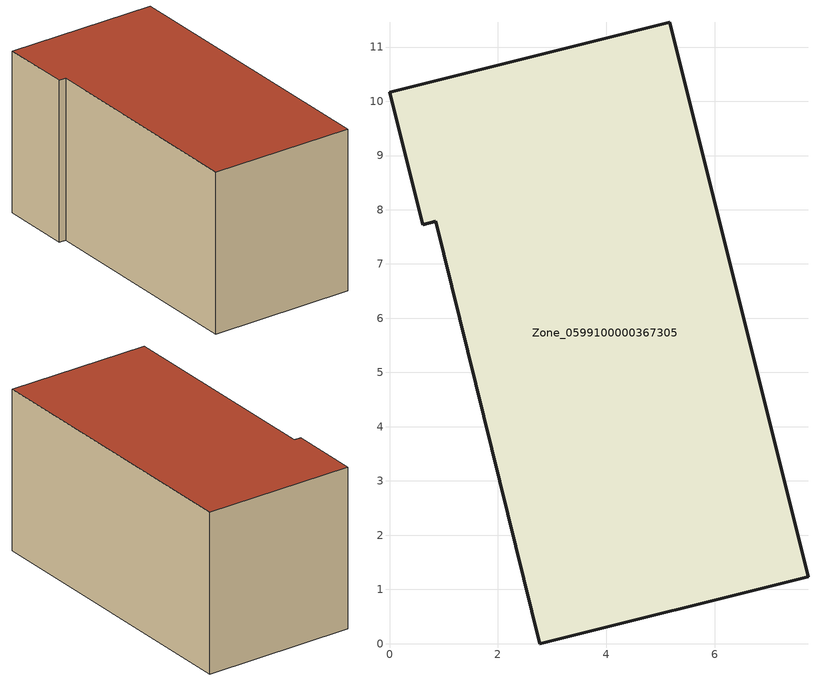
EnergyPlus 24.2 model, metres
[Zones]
Zone_0599100000367305
 floor ground (C_G): 0.85,7.78 0.61,7.72 0,10.16 5.17,11.46 7.72,1.24 2.77,0 z0
 wall outside (C_F): 5.17,11.46 0,10.16 0.61,7.72 0.85,7.78 2.77,0 7.72,1.24 5.17,11.46 z0:5.66
 roof outside (C_R): 2.77,0 7.72,1.24 5.17,11.46 0,10.16 0.61,7.72 0.85,7.78 z5.66
[BUILDING]
Pand.0599100000367305: North Axis=0; Terrain=City; Loads Convergence Tolerance Value=0.04; Temperature Convergence Tolerance Value=0.4; Solar Distribution=FullExterior; Maximum Number of Warmup Days=25; Minimum Number of Warmup Days=1
[Site:Location]
Rotterdam.The.Hague.AP_ZH_NLD Design_Conditions: Latitude=51.96; Longitude=4.45; Time Zone=1; Elevation=-4.5
[SITE:GROUNDTEMPERATURE:BUILDINGSURFACE]
18, 18, 18, 18, 18, 18, 18, 18, 18, 18, 18, 18
[MATERIAL] Thermal Absorptance=0.9; Solar Absorptance=0.7; Visible Absorptance=0.7
Name | Roughness | Thickness | Conductivity | Density | Specific Heat
G.TI.1992-2005 | MediumSmooth | 0.15 | 0.06 | 540 | 1210
F.TI.1992-2005 | Rough | 0.3 | 0.12 | 1920 | 840
R.TI.1992-2005 | MediumRough | 0.2 | 0.08 | 1500 | 1000
[CONSTRUCTION]
C_G: G.TI.1992-2005
C_F: F.TI.1992-2005
C_R: R.TI.1992-2005
[ZONE]
Zone_0599100000367305: Type=1; Multiplier=1; Ceiling Height=Autocalculate; Volume=Autocalculate; Floor Area=autocalculate; Part of Total Floor Area=Yes
[ZONEINFILTRATION:DESIGNFLOWRATE]
Infil_Zone_0599100000367305: Zone or ZoneList or Space or SpaceList=Zone_0599100000367305; Schedule=AlwaysOn; Design Flow Rate Calculation Method=Flow/Area; Flow Rate per Floor Area=0.0015; Constant Term Coefficient=1; Temperature Term Coefficient=0; Velocity Term Coefficient=0; Velocity Squared Term Coefficient=0
[HVACTEMPLATE:ZONE:IDEALLOADSAIRSYSTEM]
Zone_0599100000367305: Maximum Heating Supply Air Temperature=50; Minimum Cooling Supply Air Temperature=13; Maximum Heating Supply Air Humidity Ratio=0.0156; Minimum Cooling Supply Air Humidity Ratio=0.0077; Heating Limit=NoLimit; Cooling Limit=NoLimit; Dehumidification Control Type=ConstantSensibleHeatRatio; Cooling Sensible Heat Ratio=0.7; Dehumidification Setpoint=60; Humidification Control Type=None; Humidification Setpoint=30; Outdoor Air Method=None; Outdoor Air Flow Rate per Person=0.00944; Outdoor Air Flow Rate per Zone Floor Area=0; Outdoor Air Flow Rate per Zone=0; Demand Controlled Ventilation Type=None; Outdoor Air Economizer Type=NoEconomizer; Heat Recovery Type=None; Sensible Heat Recovery Effectiveness=0.7; Latent Heat Recovery Effectiveness=0.65
[ZONECONTROL:THERMOSTAT]
ThermostatControl_Zone_0599100000367305: Zone or ZoneList=Zone_0599100000367305; Control Type Schedule=DualSetpointControlType; Control 1=Thermostat_Zone_0599100000367305; Temperature Difference Between Cutout And Setpoint=0
[THERMOSTATSETPOINT:DUALSETPOINT]
Thermostat_Zone_0599100000367305: Heating Setpoint Temperature Schedule=HeatingSetpoint_Zone_0599100000367305; Cooling Setpoint Temperature Schedule=CoolingSetpoint_Zone_0599100000367305
[SCHEDULE:COMPACT]
HeatingSetpoint_Zone_0599100000367305: Through: 12/31, For: AllDays, Until: 24:00, 21
CoolingSetpoint_Zone_0599100000367305: Through: 12/31, For: AllDays, Until: 24:00, 24
DualSetpointControlType: Through: 12/31, For: AllDays, Until: 24:00, 4
AlwaysOn: Through: 12/31, For: AllDays, Until: 24:00, 1
